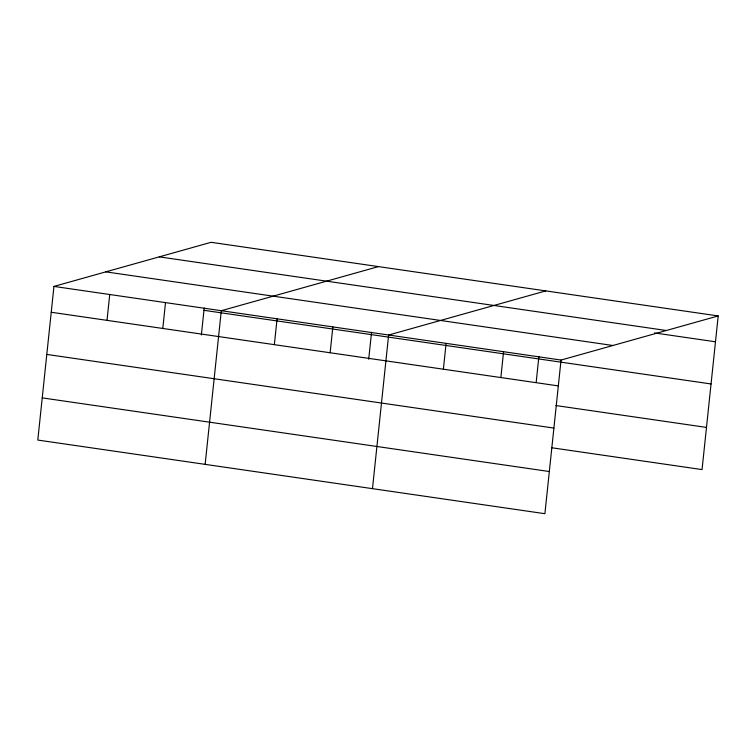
<?xml version="1.0" encoding="UTF-8"?>
<svg xmlns="http://www.w3.org/2000/svg" width="756" height="756" viewBox="0 0 756 756"><rect width="100%" height="100%" fill="white"/><g stroke="black" fill="none" stroke-linecap="round" stroke-linejoin="round"><path stroke-width="1.13" d="M718.2 315.942L211.104 242.307L53.95 286.411L37.8 440.058L544.896 513.693L561.047 360.054L718.2 315.942L702.05 469.589L551.474 447.722M107.012 320.355L109.733 294.509M162.795 328.454L165.507 302.617M201.361 334.984L204.205 307.975M205.141 464.354L221.291 310.716L378.444 266.603M274.352 344.66L277.074 318.815M330.136 352.759L332.848 326.913M368.701 359.28L371.546 332.281M372.481 488.659L388.631 335.021L545.785 290.909M443.385 369.202L446.106 343.366M500.859 377.556L503.572 351.71M536.174 382.413L538.886 356.577M159.242 256.86L666.338 330.504M654.564 332.942L715.488 341.788M105.812 271.858L612.908 345.501M53.95 286.411L561.047 360.054M203.959 310.319L711.056 383.963M51.228 312.256L558.325 385.9M555.915 405.547L706.482 427.414M46.796 354.432L553.893 428.076M42.232 397.883L549.328 471.527"/></g></svg>
